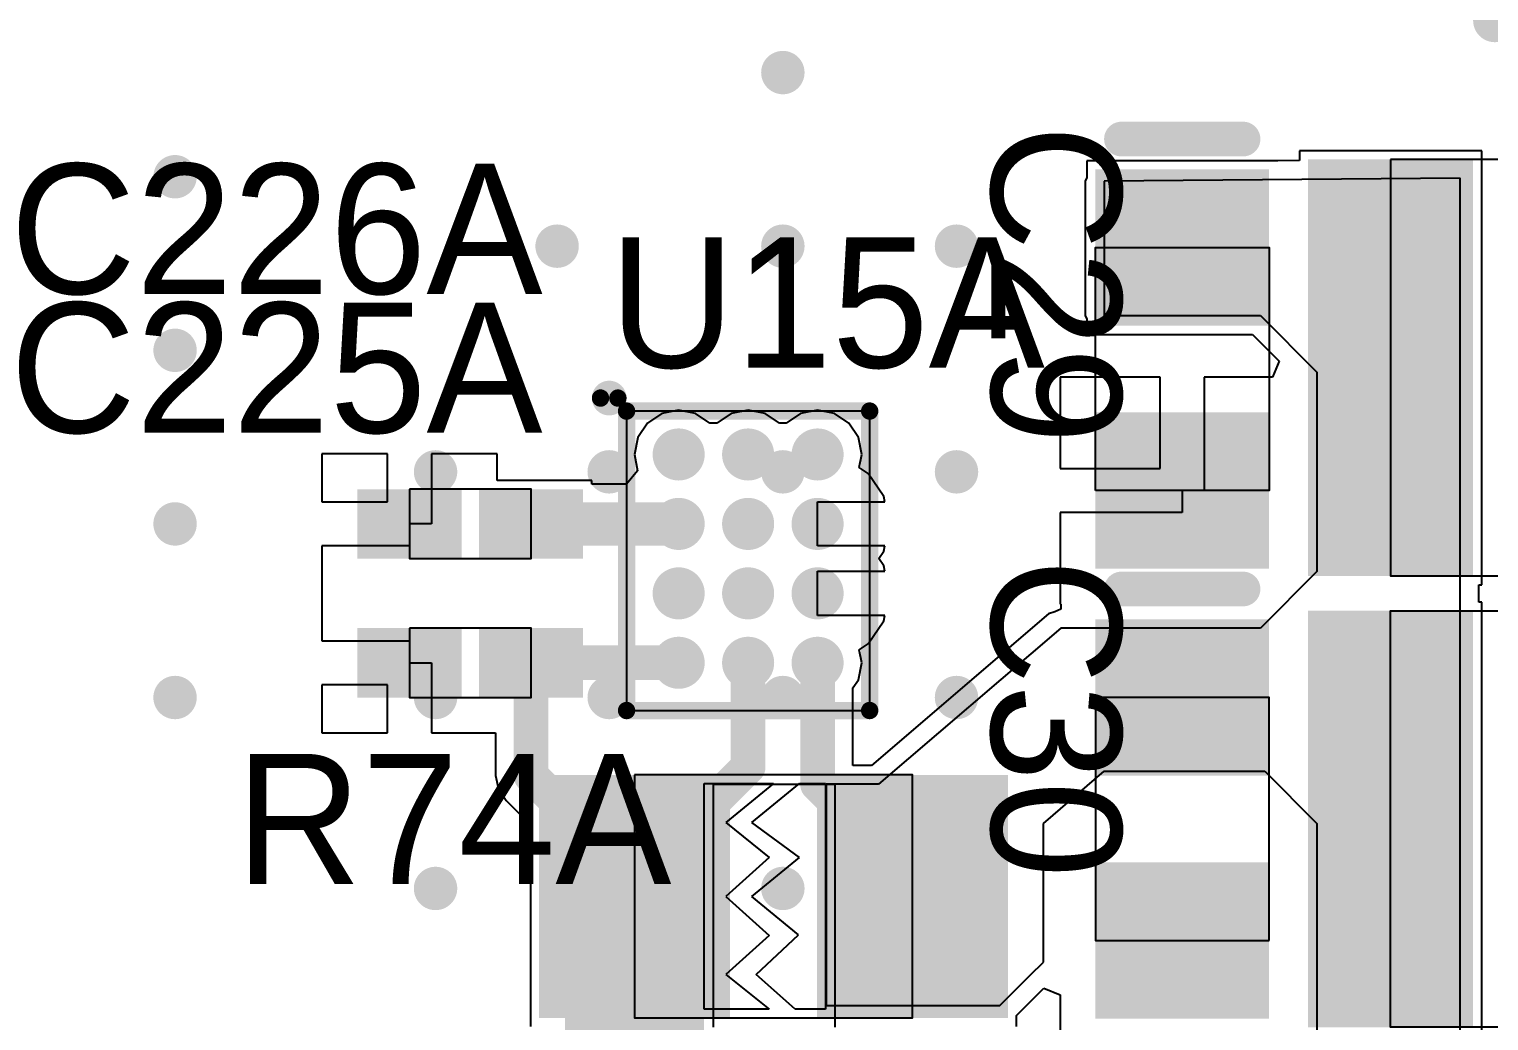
# Model space of a CAD drawing. Header units: millimetres. Extents: x 15 to 122, y 23 to 96.
# Drawn here: x 67.16 to 75.57, y 67.34 to 73.05 of the extents above; entities that cross this region are included whole.
import ezdxf

# ---------------------------------------------------------------- set-up
doc = ezdxf.new("R2010")
doc.units = ezdxf.units.MM
for name, color, linetype in [('BottomLayer', 5, 'Continuous'), ('TopLayer', 1, 'Continuous'), ('TopOverlay', 2, 'Continuous'), ('TopPaste', 8, 'Continuous'), ('TopSolder', 216, 'Continuous'), ('Upper Modules', 80, 'Continuous')]:
    doc.layers.add(name, color=color, linetype=linetype)
doc.styles.get("Standard").update_dxf_attribs({"font": 'ARExthalf2.shx', "width": 0.1})

msp = doc.modelspace()

# ---------------------------------------------------------------- linework, layer by layer
at = {"layer": 'BottomLayer', "const_width": 0.12499848}
for points in [[(67.93750192, 72.20000037999999, 1), (68.06250039999999, 72.20000037999999, 1)], [(70.13750259999999, 71.80000118, 1), (70.26250107999999, 71.80000118, 1)], [(71.43750254, 71.80000118, 1), (71.56250102, 71.80000118, 1)], [(72.43750054, 71.80000118, 1), (72.56249901999999, 71.80000118, 1)], [(73.93750261999999, 71.80000118, 1), (74.06250109999999, 71.80000118, 1)], [(74.83750082, 71.80000118, 1), (74.96249929999999, 71.80000118, 1)], [(67.93750192, 71.19999983999999, 1), (68.06250039999999, 71.19999983999999, 1)], [(69.43750146, 70.50000124, 1), (69.56249994, 70.50000124, 1)], [(70.437502, 70.50000124, 1), (70.56250048, 70.50000124, 1)], [(71.4375, 70.50000124, 1), (71.56249848, 70.50000124, 1)], [(72.43750054, 70.50000124, 1), (72.56249901999999, 70.50000124, 1)], [(67.93750192, 70.20000184, 1), (68.06250039999999, 70.20000184, 1)], [(67.93750192, 69.2000013, 1), (68.06250039999999, 69.2000013, 1)], [(69.43750146, 69.2000013, 1), (69.56249994, 69.2000013, 1)], [(70.437502, 69.2000013, 1), (70.56250048, 69.2000013, 1)], [(71.4375, 69.2000013, 1), (71.56249848, 69.2000013, 1)], [(72.43750054, 69.2000013, 1), (72.56249901999999, 69.2000013, 1)], [(69.43750146, 68.10000096, 1), (69.56249994, 68.10000096, 1)], [(70.437502, 68.10000096, 1), (70.56250048, 68.10000096, 1)], [(71.4375, 68.10000096, 1), (71.56249848, 68.10000096, 1)], [(72.43750054, 68.10000096, 1), (72.56249901999999, 68.10000096, 1)]]:
    msp.add_lwpolyline(points, format="xyb", close=True, dxfattribs=at)
at = {"layer": 'TopLayer'}
for p, q in [((74.35000115999999, 72.29199917999999), (73.25000336, 72.29199917999999)), ((73.25000336, 72.29199917999999), (73.25000336, 72.19490006)), ((74.35046344, 72.29154197999999), (74.35000115999999, 72.29200172)), ((74.35000115999999, 72.29200172), (74.35000115999999, 72.29199917999999)), ((74.47501487999999, 72.29257575999999), (74.35046344, 72.29154197999999)), ((75.52501532, 72.34999753999999), (74.47501487999999, 72.34999753999999)), ((74.47501487999999, 72.34999753999999), (74.47501487999999, 72.29257575999999)), ((75.52501532, 69.84999746), (75.52501532, 72.34999753999999)), ((73.25000336, 72.19490006), (73.24176106, 72.1750017)), ((73.24176106, 72.1750017), (73.24176106, 71.40000198)), ((75.4000016, 72.19200192), (73.35000062, 72.1750017)), ((73.35000062, 72.1750017), (73.35000062, 71.40000198)), ((75.4000016, 64.79200148), (75.4000016, 72.19200192)), ((73.24176106, 71.40000198), (73.25000336, 71.38010362)), ((73.25000336, 71.38010362), (73.25000336, 71.29200118)), ((73.35000062, 71.40000198), (74.25000136, 71.40000198)), ((74.25000136, 71.40000198), (74.57500198, 71.07500136)), ((73.25000336, 71.29200118), (73.34942404, 71.29200118)), ((73.34942404, 71.29200118), (73.35000062, 71.29176242)), ((73.35000062, 71.29176242), (74.20516528, 71.29176242)), ((74.20516528, 71.29176242), (74.35853809999999, 71.1383896)), ((74.35853809999999, 71.1383896), (74.32027045999999, 71.04599963999999)), ((73.67300225999999, 71.04599963999999), (73.09600316, 71.04599963999999)), ((73.09600316, 71.04599963999999), (73.09600316, 70.51900044)), ((73.67300225999999, 70.51900044), (73.67300225999999, 71.04599963999999)), ((74.32027045999999, 71.04599963999999), (73.92700226, 71.04599963999999)), ((73.92700226, 71.04599963999999), (73.92700226, 70.39200043999999)), ((74.57500198, 71.07500136), (74.57500198, 69.92500111999999)), ((70.71976203999999, 70.78023944), (70.66450687999999, 70.69754465999999)), ((70.80245681999999, 70.83549459999999), (70.71976203999999, 70.78023944)), ((70.90000044, 70.85489765999999), (70.80245681999999, 70.83549459999999)), ((70.99754406, 70.83549459999999), (70.90000044, 70.85489765999999)), ((71.0802363, 70.78023944), (70.99754406, 70.83549459999999)), ((71.11976378, 70.78023944), (71.0802363, 70.78023944)), ((71.20245602, 70.83549459999999), (71.11976378, 70.78023944)), ((71.29999964, 70.85489765999999), (71.20245602, 70.83549459999999)), ((71.39754325999999, 70.83549459999999), (71.29999964, 70.85489765999999)), ((71.48023549999999, 70.78023944), (71.39754325999999, 70.83549459999999)), ((71.51976551999999, 70.78023944), (71.48023549999999, 70.78023944)), ((71.60245776, 70.83549459999999), (71.51976551999999, 70.78023944)), ((71.70000137999999, 70.85489765999999), (71.60245776, 70.83549459999999)), ((71.797545, 70.83549459999999), (71.70000137999999, 70.85489765999999)), ((71.88023978, 70.78023944), (71.797545, 70.83549459999999)), ((71.93549494, 70.69754465999999), (71.88023978, 70.78023944)), ((70.66450687999999, 70.69754465999999), (70.64510382, 70.60000104)), ((71.954898, 70.60000104), (71.93549494, 70.69754465999999)), ((69.223001, 70.60400408), (68.8460015, 70.60400408)), ((68.8460015, 70.60400408), (68.8460015, 70.32700437999999)), ((69.223001, 70.32700437999999), (69.223001, 70.60400408)), ((69.8540005, 70.60400408), (69.477001, 70.60400408)), ((69.477001, 70.60400408), (69.477001, 70.20000438)), ((69.8540005, 70.45000388), (69.8540005, 70.60400408)), ((70.64510382, 70.60000104), (70.66366106, 70.50670937999999)), ((71.94007456, 70.52547489999999), (71.954898, 70.60000104)), ((71.99126826, 70.49126872), (71.94007456, 70.52547489999999)), ((70.40000144, 70.45000388), (69.8540005, 70.45000388)), ((70.40000144, 70.42940702), (70.40000144, 70.45000388)), ((70.66366106, 70.50670937999999), (70.60022201999999, 70.42940702)), ((72.08055942, 70.35763424), (71.99126826, 70.49126872)), ((73.09600316, 70.51900044), (73.67300225999999, 70.51900044)), ((70.60022201999999, 70.42940702), (70.40000144, 70.42940702)), ((72.08665288, 70.32700184), (72.08055942, 70.35763424)), ((73.92700226, 70.39200043999999), (73.80000226, 70.39200043999999)), ((73.80000226, 70.39200043999999), (73.80000226, 70.26500044)), ((68.8460015, 70.32700437999999), (69.223001, 70.32700437999999)), ((71.70000137999999, 70.07300183999999), (71.70000137999999, 70.32700184)), ((71.70000137999999, 70.32700184), (72.08665288, 70.32700184)), ((69.477001, 70.20000438), (69.35000099999999, 70.20000438)), ((69.35000099999999, 70.20000438), (69.35000099999999, 70.07300438)), ((73.80000226, 70.26500044), (73.09600316, 70.26500044)), ((73.09600316, 70.26500044), (73.09600316, 69.73800124)), ((69.35000099999999, 70.07300438), (68.8460015, 70.07300438)), ((68.8460015, 70.07300438), (68.8460015, 69.79600468)), ((72.08665288, 70.07300183999999), (71.70000137999999, 70.07300183999999)), ((72.05225112, 70.00000224), (72.08055942, 70.04236944)), ((72.08055942, 70.04236944), (72.08665288, 70.07300183999999)), ((72.08055942, 69.9576325), (72.05225112, 70.00000224)), ((72.08665288, 69.9270001), (72.08055942, 69.9576325)), ((71.70000137999999, 69.6730001), (71.70000137999999, 69.9270001)), ((71.70000137999999, 69.9270001), (72.08665288, 69.9270001)), ((74.57500198, 69.92500111999999), (74.25000136, 69.6000005)), ((75.50824116, 69.74999765999999), (75.50824116, 69.84999746)), ((75.50824116, 69.84999746), (75.52501532, 69.84999746)), ((68.8460015, 69.79600468), (68.8460015, 69.52700344)), ((73.0295593, 69.6821822), (72.00996012, 68.80823932)), ((73.06527932, 69.69385858), (73.0295593, 69.6821822)), ((73.09999857999999, 69.70824006), (73.06527932, 69.69385858)), ((73.09600316, 69.73800124), (73.09999857999999, 69.73800124)), ((73.09999857999999, 69.73800124), (73.09999857999999, 69.70824006)), ((75.52499499999999, 69.74999765999999), (75.50824116, 69.74999765999999)), ((75.52499499999999, 67.24999758), (75.52499499999999, 69.74999765999999)), ((72.08665288, 69.6730001), (71.70000137999999, 69.6730001)), ((71.99126826, 69.50873322), (72.08055942, 69.6423677)), ((73.10000112, 69.6000005), (72.05000068, 68.69999976)), ((72.08055942, 69.6423677), (72.08665288, 69.6730001)), ((74.25000136, 69.6000005), (73.10000112, 69.6000005)), ((68.8460015, 69.52700344), (69.35000099999999, 69.52700344)), ((69.35000099999999, 69.52700344), (69.35000099999999, 69.40000343999999)), ((71.94007456, 69.47452704), (71.99126826, 69.50873322)), ((71.954898, 69.4000009), (71.94007456, 69.47452704)), ((69.35000099999999, 69.40000343999999), (69.477001, 69.40000343999999)), ((69.477001, 69.40000343999999), (69.477001, 68.99600373999999)), ((71.93549494, 69.30245728), (71.954898, 69.4000009)), ((69.223001, 69.27300344), (68.8460015, 69.27300344)), ((68.8460015, 69.27300344), (68.8460015, 68.99600373999999)), ((69.223001, 68.99600373999999), (69.223001, 69.27300344)), ((71.9039202, 69.25520311999999), (71.93549494, 69.30245728)), ((71.9039202, 68.80823932), (71.9039202, 69.25520311999999)), ((68.8460015, 68.99600373999999), (69.223001, 68.99600373999999)), ((69.477001, 68.99600373999999), (69.84608331999999, 68.99600373999999)), ((69.84608331999999, 68.99600373999999), (69.84608331999999, 68.74999966)), ((72.00996012, 68.80823932), (71.9039202, 68.80823932)), ((73.00000132, 68.47500148), (73.35000062, 68.77500088)), ((73.35000062, 68.77500088), (74.27500004, 68.77500088)), ((74.27500004, 68.77500088), (74.57500198, 68.47500148)), ((69.84608331999999, 68.74999966), (69.86160525999999, 68.67196324)), ((69.86160525999999, 68.67196324), (69.90580888, 68.60580639999999)), ((71.04600218, 68.7040028), (71.14600198, 68.7040028)), ((71.04600218, 67.40400032), (71.04600218, 68.7040028)), ((71.10000004, 67.30000002), (71.10000004, 68.69999976)), ((71.10000004, 68.69999976), (71.80000118, 68.69999976)), ((71.14600198, 68.7040028), (71.14600198, 68.70400026)), ((71.14600198, 68.70400026), (71.44600138, 68.7040028)), ((71.44600138, 68.7040028), (71.17100065999999, 68.47900197999999)), ((71.32100036, 68.47900197999999), (71.59600108, 68.7040028)), ((71.59600108, 68.7040028), (71.74600078, 68.7040028)), ((71.74600078, 68.7040028), (71.74600078, 67.40400032)), ((72.05000068, 68.69999976), (71.75000127999999, 68.69999976)), ((71.75000127999999, 68.69999976), (71.75000127999999, 67.42500104)), ((71.80000118, 68.69999976), (71.80000118, 67.30000002)), ((69.90580888, 68.60580639999999), (70.04600418, 68.46561109999999)), ((70.04600418, 68.46561109999999), (70.04600418, 67.30400306)), ((71.17100065999999, 68.47900197999999), (71.42100015999999, 68.27900238)), ((71.59600108, 68.27900238), (71.32100036, 68.47900197999999)), ((73.00000132, 67.67500054), (73.00000132, 68.47500148)), ((74.57500198, 68.47500148), (74.57500198, 67.27500134)), ((71.42100015999999, 68.27900238), (71.17100065999999, 68.05400156)), ((71.32100036, 68.05400156), (71.59600108, 68.27900238)), ((71.17100065999999, 68.05400156), (71.42100015999999, 67.82900074)), ((71.59066962, 67.83299869999999), (71.32100036, 68.05400156)), ((71.34600157999999, 67.60400245999999), (71.59066962, 67.83299869999999)), ((71.42100015999999, 67.82900074), (71.17100065999999, 67.60400245999999)), ((72.9250002, 67.60000196), (73.00000132, 67.67500054)), ((71.17100065999999, 67.60400245999999), (71.42100015999999, 67.40400032)), ((71.5710024, 67.40400032), (71.34600157999999, 67.60400245999999)), ((72.75000182, 67.42500104), (72.9250002, 67.60000196)), ((72.84600112, 67.3679247), (73.00153548, 67.52346414)), ((73.00153548, 67.52346414), (73.00361574, 67.5255444)), ((73.00361574, 67.5255444), (73.09600316, 67.48727422)), ((71.75000127999999, 67.42500104), (72.75000182, 67.42500104)), ((73.09600316, 67.48727422), (73.09600316, 67.14599982)), ((71.42100015999999, 67.40400032), (71.04600218, 67.40400032)), ((71.74600078, 67.40400032), (71.5710024, 67.40400032)), ((72.84600112, 67.30400306), (72.84600112, 67.3679247))]:
    msp.add_line(p, q, dxfattribs=at)
for points, const_width in [([(75.53750196, 73.10000112, 1), (75.66250044, 73.10000112, 1)], 0.12499848), ([(71.43750254, 72.79999918, 1), (71.56250102, 72.79999918, 1)], 0.12499848), ([(70.82500186, 70.60000104, 1), (70.97499902, 70.60000104, 1)], 0.1499997), ([(70.83750119999999, 70.60000104, 1), (70.96249968, 70.60000104, 1)], 0.12499848), ([(71.22500106, 70.60000104, 1), (71.37499822, 70.60000104, 1)], 0.1499997), ([(71.2375004, 70.60000104, 1), (71.36249887999999, 70.60000104, 1)], 0.12499848), ([(71.62500279999999, 70.60000104, 1), (71.77499996, 70.60000104, 1)], 0.1499997), ([(69.33750166, 70.1999993, 1), (69.46250014, 70.1999993, 1)], 0.12499848), ([(69.98750543999999, 70.20000184, 1), (70.11250392, 70.20000184, 1)], 0.12499848), ([(70.82500186, 70.20000184, 1), (70.97499902, 70.20000184, 1)], 0.1499997), ([(70.83750119999999, 70.20000184, 1), (70.96249968, 70.20000184, 1)], 0.12499848), ([(70.83750119999999, 70.20000184, 1), (70.96249968, 70.20000184, 1)], 0.12499848), ([(71.22500106, 70.20000184, 1), (71.37499822, 70.20000184, 1)], 0.1499997), ([(71.62500279999999, 70.20000184, 1), (71.77499996, 70.20000184, 1)], 0.1499997), ([(71.63750214, 70.20000184, 1), (71.76250062, 70.20000184, 1)], 0.12499848), ([(73.4625023, 70.12500072, 1), (73.58750078, 70.12500072, 1)], 0.12499848), ([(73.73750301999999, 70.12500072, 1), (73.8625015, 70.12500072, 1)], 0.12499848), ([(74.01250374, 70.12500072, 1), (74.13750222, 70.12500072, 1)], 0.12499848), ([(70.82500186, 69.80000009999999, 1), (70.97499902, 69.80000009999999, 1)], 0.1499997), ([(71.22500106, 69.80000009999999, 1), (71.37499822, 69.80000009999999, 1)], 0.1499997), ([(71.62500279999999, 69.80000009999999, 1), (71.77499996, 69.80000009999999, 1)], 0.1499997), ([(70.83750119999999, 69.80000009999999, 1), (70.96249968, 69.80000009999999, 1)], 0.12499848), ([(71.63750214, 69.80000009999999, 1), (71.76250062, 69.80000009999999, 1)], 0.12499848), ([(69.33750166, 69.4000009, 1), (69.46250014, 69.4000009, 1)], 0.12499848), ([(70.82500186, 69.4000009, 1), (70.97499902, 69.4000009, 1)], 0.1499997), ([(71.22500106, 69.4000009, 1), (71.37499822, 69.4000009, 1)], 0.1499997), ([(71.62500279999999, 69.4000009, 1), (71.77499996, 69.4000009, 1)], 0.1499997), ([(70.00000224, 69.40000343999999, 1), (70.10000203999999, 69.40000343999999, 1)], 0.0999998), ([(70.00000224, 69.40000343999999, 1), (70.10000203999999, 69.40000343999999, 1)], 0.0999998), ([(70.00000478, 69.4000009, 1), (70.10000457999999, 69.4000009, 1)], 0.0999998), ([(70.00000478, 69.4000009, 1), (70.10000457999999, 69.4000009, 1)], 0.0999998), ([(70.85000054, 69.4000009, 1), (70.95000034, 69.4000009, 1)], 0.0999998), ([(71.24999973999999, 69.4000009, 1), (71.34999954, 69.4000009, 1)], 0.0999998), ([(71.65000148, 69.4000009, 1), (71.75000127999999, 69.4000009, 1)], 0.0999998), ([(70.00000224, 68.74999966, 1), (70.10000203999999, 68.74999966, 1)], 0.0999998), ([(70.00000224, 68.74999966, 1), (70.10000203999999, 68.74999966, 1)], 0.0999998), ([(71.24999973999999, 68.79999955999999, 1), (71.34999954, 68.79999955999999, 1)], 0.0999998), ([(71.24999973999999, 68.79999955999999, 1), (71.34999954, 68.79999955999999, 1)], 0.0999998), ([(71.65000148, 68.69999976, 1), (71.75000127999999, 68.69999976, 1)], 0.0999998), ([(71.65000148, 68.69999976, 1), (71.75000127999999, 68.69999976, 1)], 0.0999998), ([(70.44600338, 68.05400156, 1), (70.84600257999999, 68.05400156, 1)], 0.3999992), ([(70.60000104, 68.15000085999999, 1), (70.70000084, 68.15000085999999, 1)], 0.0999998), ([(70.60000104, 68.15000085999999, 1), (70.70000084, 68.15000085999999, 1)], 0.0999998), ([(72.24599977999999, 68.10400145999999, 1), (72.34599958, 68.10400145999999, 1)], 0.0999998), ([(72.24599977999999, 68.10400145999999, 1), (72.34599958, 68.10400145999999, 1)], 0.0999998), ([(72.25000028, 68.10000096, 1), (72.35000008, 68.10000096, 1)], 0.0999998), ([(73.4625023, 68.00000116, 1), (73.58750078, 68.00000116, 1)], 0.12499848), ([(73.7625017, 68.00000116, 1), (73.88750017999999, 68.00000116, 1)], 0.12499848), ([(73.4625023, 67.49999962, 1), (73.58750078, 67.49999962, 1)], 0.12499848), ([(73.7625017, 67.49999962, 1), (73.88750017999999, 67.49999962, 1)], 0.12499848), ([(74.0125012, 67.49999962, 1), (74.13749967999999, 67.49999962, 1)], 0.12499848)]:
    msp.add_lwpolyline(points, format="xyb", close=True, dxfattribs=dict(at, const_width=const_width))
for points, const_width in [([(70.05000468, 70.20000184), (70.90000044, 70.20000184)], 0.2499995), ([(70.05000213999999, 69.40000343999999), (70.05000468, 69.4000009)], 0.1999996), ([(70.05000213999999, 68.74999966), (70.05000213999999, 69.40000343999999)], 0.1999996), ([(70.05000468, 69.4000009), (70.90000044, 69.4000009)], 0.1999996), ([(71.29999964, 68.79999955999999), (71.29999964, 69.4000009)], 0.1999996), ([(71.70000137999999, 68.69999976), (71.70000137999999, 69.4000009)], 0.1999996), ([(70.05000213999999, 68.74999966), (70.65000094, 68.15000085999999)], 0.1999996), ([(70.65000094, 68.15000085999999), (71.29999964, 68.79999955999999)], 0.1999996), ([(71.70000137999999, 68.69999976), (72.29599968, 68.10400145999999)], 0.1999996), ([(70.64600297999999, 66.55400456), (70.64600297999999, 68.05400156)], 0.80000094), ([(72.29599968, 68.10400145999999), (72.30000018, 68.10000096)], 0.1999996)]:
    msp.add_lwpolyline(points, dxfattribs=dict(at, const_width=const_width))
for points in [[(75.42501552, 69.94999725999999), (75.42501552, 72.24999774), (74.57501468, 69.94999725999999), (74.57501468, 72.24999774)], [(73.35000316, 71.39200097999999), (74.25000136, 71.39200097999999), (73.35000316, 72.19199938), (74.25000136, 72.19199938)], [(73.35000316, 69.99200124), (74.25000136, 69.99200124), (73.35000316, 70.79199964), (74.25000136, 70.79199964)], [(69.6000005, 70.05000468), (69.6000005, 70.35000407999999), (69.10000149999999, 70.05000468), (69.10000149999999, 70.35000407999999)], [(70.30000163999999, 70.05000468), (70.30000163999999, 70.35000407999999), (69.80000264, 70.05000468), (69.80000264, 70.35000407999999)], [(73.35000316, 68.79999955999999), (74.25000136, 68.79999955999999), (73.35000316, 69.59999796), (74.25000136, 69.59999796)], [(75.4249952, 67.34999737999999), (75.4249952, 69.64999786), (74.57499435999999, 67.34999737999999), (74.57499435999999, 69.64999786)], [(69.6000005, 69.25000374), (69.6000005, 69.55000314), (69.10000149999999, 69.25000374), (69.10000149999999, 69.55000314)], [(70.30000163999999, 69.25000374), (70.30000163999999, 69.55000314), (69.80000264, 69.25000374), (69.80000264, 69.55000314)], [(71.14600198, 67.40400285999999), (71.14600198, 68.70400026), (70.14600397999999, 67.40400285999999), (70.14600397999999, 68.70400026)], [(72.74600131999999, 67.40400285999999), (72.74600131999999, 68.70400026), (71.74600332, 67.40400285999999), (71.74600332, 68.70400026)], [(73.35000316, 67.39999981999999), (74.25000136, 67.39999981999999), (73.35000316, 68.19999822), (74.25000136, 68.19999822)]]:
    msp.add_solid(points, dxfattribs=at)
at = {"layer": 'TopOverlay'}
for points, const_width in [([(73.45000042, 72.41706624), (74.15000155999999, 72.41706624)], 0.1999996), ([(70.5999985, 70.85000308), (72.00000078, 70.85000308)], 0.0999998), ([(70.5999985, 69.12500272), (70.5999985, 70.85000308)], 0.0999998), ([(72.00000078, 69.12500272), (72.00000078, 70.85000308)], 0.0999998), ([(73.45000042, 69.82506482), (74.15000155999999, 69.82506482)], 0.1999996), ([(70.5999985, 69.12500272), (72.00000078, 69.12500272)], 0.0999998)]:
    msp.add_lwpolyline(points, dxfattribs=dict(at, const_width=const_width))
for points, const_width in [([(73.40000051999999, 72.41706624, 1), (73.50000032, 72.41706624, 1)], 0.0999998), ([(74.10000165999999, 72.41706624, 1), (74.20000146, 72.41706624, 1)], 0.0999998), ([(70.55000113999999, 70.92500165999999, 1), (70.45000134, 70.92500165999999, 1)], 0.0999998), ([(70.42500265999999, 70.92500165999999, 1), (70.47500002, 70.92500165999999, 1)], 0.0499999), ([(70.52500246, 70.92500165999999, 1), (70.57499982, 70.92500165999999, 1)], 0.0499999), ([(70.57499982, 70.85000308, 1), (70.62499718, 70.85000308, 1)], 0.0499999), ([(70.57499982, 70.85000308, 1), (70.62499718, 70.85000308, 1)], 0.0499999), ([(71.9750021, 70.85000308, 1), (72.02499945999999, 70.85000308, 1)], 0.0499999), ([(71.9750021, 70.85000308, 1), (72.02499945999999, 70.85000308, 1)], 0.0499999), ([(73.40000051999999, 69.82506482, 1), (73.50000032, 69.82506482, 1)], 0.0999998), ([(74.10000165999999, 69.82506482, 1), (74.20000146, 69.82506482, 1)], 0.0999998), ([(70.57499982, 69.12500272, 1), (70.62499718, 69.12500272, 1)], 0.0499999), ([(70.57499982, 69.12500272, 1), (70.62499718, 69.12500272, 1)], 0.0499999), ([(71.9750021, 69.12500272, 1), (72.02499945999999, 69.12500272, 1)], 0.0499999), ([(71.9750021, 69.12500272, 1), (72.02499945999999, 69.12500272, 1)], 0.0499999)]:
    msp.add_lwpolyline(points, format="xyb", close=True, dxfattribs=dict(at, const_width=const_width))
at = {"layer": 'TopPaste', "const_width": 0.1499997}
for points in [[(70.82500186, 70.60000104, 1), (70.97499902, 70.60000104, 1)], [(70.82500186, 70.60000104, 1), (70.97499902, 70.60000104, 1)], [(71.22500106, 70.60000104, 1), (71.37499822, 70.60000104, 1)], [(71.22500106, 70.60000104, 1), (71.37499822, 70.60000104, 1)], [(71.62500279999999, 70.60000104, 1), (71.77499996, 70.60000104, 1)], [(71.62500279999999, 70.60000104, 1), (71.77499996, 70.60000104, 1)], [(70.82500186, 70.20000184, 1), (70.97499902, 70.20000184, 1)], [(70.82500186, 70.20000184, 1), (70.97499902, 70.20000184, 1)], [(71.22500106, 70.20000184, 1), (71.37499822, 70.20000184, 1)], [(71.22500106, 70.20000184, 1), (71.37499822, 70.20000184, 1)], [(71.62500279999999, 70.20000184, 1), (71.77499996, 70.20000184, 1)], [(71.62500279999999, 70.20000184, 1), (71.77499996, 70.20000184, 1)], [(70.82500186, 69.80000009999999, 1), (70.97499902, 69.80000009999999, 1)], [(70.82500186, 69.80000009999999, 1), (70.97499902, 69.80000009999999, 1)], [(71.22500106, 69.80000009999999, 1), (71.37499822, 69.80000009999999, 1)], [(71.22500106, 69.80000009999999, 1), (71.37499822, 69.80000009999999, 1)], [(71.62500279999999, 69.80000009999999, 1), (71.77499996, 69.80000009999999, 1)], [(71.62500279999999, 69.80000009999999, 1), (71.77499996, 69.80000009999999, 1)], [(70.82500186, 69.4000009, 1), (70.97499902, 69.4000009, 1)], [(70.82500186, 69.4000009, 1), (70.97499902, 69.4000009, 1)], [(71.22500106, 69.4000009, 1), (71.37499822, 69.4000009, 1)], [(71.22500106, 69.4000009, 1), (71.37499822, 69.4000009, 1)], [(71.62500279999999, 69.4000009, 1), (71.77499996, 69.4000009, 1)], [(71.62500279999999, 69.4000009, 1), (71.77499996, 69.4000009, 1)]]:
    msp.add_lwpolyline(points, format="xyb", close=True, dxfattribs=at)
at = {"layer": 'TopPaste'}
for points in [[(75.42501552, 69.94999725999999), (75.42501552, 72.24999774), (74.57501468, 69.94999725999999), (74.57501468, 72.24999774)], [(75.42501552, 69.94999725999999), (75.42501552, 72.24999774), (74.57501468, 69.94999725999999), (74.57501468, 72.24999774)], [(73.35000316, 71.39200097999999), (74.25000136, 71.39200097999999), (73.35000316, 72.19199938), (74.25000136, 72.19199938)], [(73.35000316, 71.39200097999999), (74.25000136, 71.39200097999999), (73.35000316, 72.19199938), (74.25000136, 72.19199938)], [(73.35000316, 69.99200124), (74.25000136, 69.99200124), (73.35000316, 70.79199964), (74.25000136, 70.79199964)], [(73.35000316, 69.99200124), (74.25000136, 69.99200124), (73.35000316, 70.79199964), (74.25000136, 70.79199964)], [(69.6000005, 70.05000468), (69.6000005, 70.35000407999999), (69.10000149999999, 70.05000468), (69.10000149999999, 70.35000407999999)], [(69.6000005, 70.05000468), (69.6000005, 70.35000407999999), (69.10000149999999, 70.05000468), (69.10000149999999, 70.35000407999999)], [(70.30000163999999, 70.05000468), (70.30000163999999, 70.35000407999999), (69.80000264, 70.05000468), (69.80000264, 70.35000407999999)], [(70.30000163999999, 70.05000468), (70.30000163999999, 70.35000407999999), (69.80000264, 70.05000468), (69.80000264, 70.35000407999999)], [(73.35000316, 68.79999955999999), (74.25000136, 68.79999955999999), (73.35000316, 69.59999796), (74.25000136, 69.59999796)], [(73.35000316, 68.79999955999999), (74.25000136, 68.79999955999999), (73.35000316, 69.59999796), (74.25000136, 69.59999796)], [(75.4249952, 67.34999737999999), (75.4249952, 69.64999786), (74.57499435999999, 67.34999737999999), (74.57499435999999, 69.64999786)], [(75.4249952, 67.34999737999999), (75.4249952, 69.64999786), (74.57499435999999, 67.34999737999999), (74.57499435999999, 69.64999786)], [(69.6000005, 69.25000374), (69.6000005, 69.55000314), (69.10000149999999, 69.25000374), (69.10000149999999, 69.55000314)], [(69.6000005, 69.25000374), (69.6000005, 69.55000314), (69.10000149999999, 69.25000374), (69.10000149999999, 69.55000314)], [(70.30000163999999, 69.25000374), (70.30000163999999, 69.55000314), (69.80000264, 69.25000374), (69.80000264, 69.55000314)], [(70.30000163999999, 69.25000374), (70.30000163999999, 69.55000314), (69.80000264, 69.25000374), (69.80000264, 69.55000314)], [(71.14600198, 67.40400285999999), (71.14600198, 68.70400026), (70.14600397999999, 67.40400285999999), (70.14600397999999, 68.70400026)], [(71.14600198, 67.40400285999999), (71.14600198, 68.70400026), (70.14600397999999, 67.40400285999999), (70.14600397999999, 68.70400026)], [(72.74600131999999, 67.40400285999999), (72.74600131999999, 68.70400026), (71.74600332, 67.40400285999999), (71.74600332, 68.70400026)], [(72.74600131999999, 67.40400285999999), (72.74600131999999, 68.70400026), (71.74600332, 67.40400285999999), (71.74600332, 68.70400026)], [(73.35000316, 67.39999981999999), (74.25000136, 67.39999981999999), (73.35000316, 68.19999822), (74.25000136, 68.19999822)], [(73.35000316, 67.39999981999999), (74.25000136, 67.39999981999999), (73.35000316, 68.19999822), (74.25000136, 68.19999822)]]:
    msp.add_solid(points, dxfattribs=at)
at = {"layer": 'TopSolder', "const_width": 0.10999978}
for points in [[(70.84500182, 70.60000104, 1), (70.95499905999999, 70.60000104, 1)], [(70.84500182, 70.60000104, 1), (70.95499905999999, 70.60000104, 1)], [(71.24500101999999, 70.60000104, 1), (71.35499826, 70.60000104, 1)], [(71.24500101999999, 70.60000104, 1), (71.35499826, 70.60000104, 1)], [(71.64500276, 70.60000104, 1), (71.755, 70.60000104, 1)], [(71.64500276, 70.60000104, 1), (71.755, 70.60000104, 1)], [(70.84500182, 70.20000184, 1), (70.95499905999999, 70.20000184, 1)], [(70.84500182, 70.20000184, 1), (70.95499905999999, 70.20000184, 1)], [(71.24500101999999, 70.20000184, 1), (71.35499826, 70.20000184, 1)], [(71.24500101999999, 70.20000184, 1), (71.35499826, 70.20000184, 1)], [(71.64500276, 70.20000184, 1), (71.755, 70.20000184, 1)], [(71.64500276, 70.20000184, 1), (71.755, 70.20000184, 1)], [(70.84500182, 69.80000009999999, 1), (70.95499905999999, 69.80000009999999, 1)], [(70.84500182, 69.80000009999999, 1), (70.95499905999999, 69.80000009999999, 1)], [(71.24500101999999, 69.80000009999999, 1), (71.35499826, 69.80000009999999, 1)], [(71.24500101999999, 69.80000009999999, 1), (71.35499826, 69.80000009999999, 1)], [(71.64500276, 69.80000009999999, 1), (71.755, 69.80000009999999, 1)], [(71.64500276, 69.80000009999999, 1), (71.755, 69.80000009999999, 1)], [(70.84500182, 69.4000009, 1), (70.95499905999999, 69.4000009, 1)], [(70.84500182, 69.4000009, 1), (70.95499905999999, 69.4000009, 1)], [(71.24500101999999, 69.4000009, 1), (71.35499826, 69.4000009, 1)], [(71.24500101999999, 69.4000009, 1), (71.35499826, 69.4000009, 1)], [(71.64500276, 69.4000009, 1), (71.755, 69.4000009, 1)], [(71.64500276, 69.4000009, 1), (71.755, 69.4000009, 1)]]:
    msp.add_lwpolyline(points, format="xyb", close=True, dxfattribs=at)
at = {"layer": 'TopSolder'}
for points in [[(75.47501541999999, 69.89999736), (75.47501541999999, 72.29999764), (74.52501477999999, 69.89999736), (74.52501477999999, 72.29999764)], [(75.47501541999999, 69.89999736), (75.47501541999999, 72.29999764), (74.52501477999999, 69.89999736), (74.52501477999999, 72.29999764)], [(73.30000326, 71.34200108), (74.30000126, 71.34200108), (73.30000326, 72.24199928), (74.30000126, 72.24199928)], [(73.30000326, 71.34200108), (74.30000126, 71.34200108), (73.30000326, 72.24199928), (74.30000126, 72.24199928)], [(73.30000326, 69.94200133999999), (74.30000126, 69.94200133999999), (73.30000326, 70.84199953999999), (74.30000126, 70.84199953999999)], [(73.30000326, 69.94200133999999), (74.30000126, 69.94200133999999), (73.30000326, 70.84199953999999), (74.30000126, 70.84199953999999)], [(69.6500004, 70.00000478), (69.6500004, 70.40000398), (69.0500016, 70.00000478), (69.0500016, 70.40000398)], [(69.6500004, 70.00000478), (69.6500004, 70.40000398), (69.0500016, 70.00000478), (69.0500016, 70.40000398)], [(70.35000154, 70.00000478), (70.35000154, 70.40000398), (69.75000274, 70.00000478), (69.75000274, 70.40000398)], [(70.35000154, 70.00000478), (70.35000154, 70.40000398), (69.75000274, 70.00000478), (69.75000274, 70.40000398)], [(75.4749951, 67.29999748), (75.4749951, 69.69999776), (74.52499446, 67.29999748), (74.52499446, 69.69999776)], [(75.4749951, 67.29999748), (75.4749951, 69.69999776), (74.52499446, 67.29999748), (74.52499446, 69.69999776)], [(69.6500004, 69.20000384), (69.6500004, 69.60000303999999), (69.0500016, 69.20000384), (69.0500016, 69.60000303999999)], [(69.6500004, 69.20000384), (69.6500004, 69.60000303999999), (69.0500016, 69.20000384), (69.0500016, 69.60000303999999)], [(70.35000154, 69.20000384), (70.35000154, 69.60000303999999), (69.75000274, 69.20000384), (69.75000274, 69.60000303999999)], [(70.35000154, 69.20000384), (70.35000154, 69.60000303999999), (69.75000274, 69.20000384), (69.75000274, 69.60000303999999)], [(73.30000326, 68.74999966), (74.30000126, 68.74999966), (73.30000326, 69.64999786), (74.30000126, 69.64999786)], [(73.30000326, 68.74999966), (74.30000126, 68.74999966), (73.30000326, 69.64999786), (74.30000126, 69.64999786)], [(71.19600188, 67.35400296), (71.19600188, 68.75400015999999), (70.09600408, 67.35400296), (70.09600408, 68.75400015999999)], [(71.19600188, 67.35400296), (71.19600188, 68.75400015999999), (70.09600408, 67.35400296), (70.09600408, 68.75400015999999)], [(72.79600122, 67.35400296), (72.79600122, 68.75400015999999), (71.69600342, 67.35400296), (71.69600342, 68.75400015999999)], [(72.79600122, 67.35400296), (72.79600122, 68.75400015999999), (71.69600342, 67.35400296), (71.69600342, 68.75400015999999)], [(73.30000326, 67.34999992), (74.30000126, 67.34999992), (73.30000326, 68.24999812), (74.30000126, 68.24999812)], [(73.30000326, 67.34999992), (74.30000126, 67.34999992), (73.30000326, 68.24999812), (74.30000126, 68.24999812)]]:
    msp.add_solid(points, dxfattribs=at)
at = {"layer": 'Upper Modules'}
for points in [[(75.00001509999998, 72.29999764), (75.00001509999998, 69.89999736), (77.0000111, 69.89999736), (77.0000111, 72.29999764)], [(73.30000326, 70.39200043999999), (73.30000326, 71.79200018), (74.30000126, 71.79200018), (74.30000126, 70.39200043999999)], [(70.5999985, 70.85000308), (70.5999985, 69.12500272), (72.00000078, 69.12500272), (72.00000078, 70.85000308)], [(69.35000099999999, 70.40000398), (69.35000099999999, 70.00000478), (70.05000214, 70.00000478), (70.05000214, 70.40000398)], [(76.99999077999999, 69.69999776), (76.99999077999999, 67.29999748), (74.99999478000001, 67.29999748), (74.99999478000001, 69.69999776)], [(69.35000099999999, 69.60000303999999), (69.35000099999999, 69.20000384), (70.05000214, 69.20000384), (70.05000214, 69.60000303999999)], [(74.30000126, 67.79999902), (74.30000126, 69.19999876), (73.30000326, 69.19999876), (73.30000326, 67.79999902)], [(70.64600297999999, 68.75400015999999), (70.64600297999999, 67.35400296), (72.24600232, 67.35400296), (72.24600232, 68.75400015999999)]]:
    msp.add_lwpolyline(points, close=True, dxfattribs=at)

# ---------------------------------------------------------------- texts
at = {"layer": 'TopOverlay'}
for s, rotation, p in [('C29', 270, (72.70000191999999, 72.49999978)), ('C226A', 360, (67.05000052, 71.52499791999999)), ('U15A', 360, (70.50000124, 71.10000004)), ('C225A', 360, (67.05000052, 70.72499952)), ('C30', 270, (72.70000191999999, 69.99999969999999)), ('R74A', 360, (68.35000045999999, 68.12499964))]:
    msp.add_text(s, height=0.75000104, rotation=rotation, dxfattribs=at).set_placement(p)

doc.saveas('drawing.dxf')
